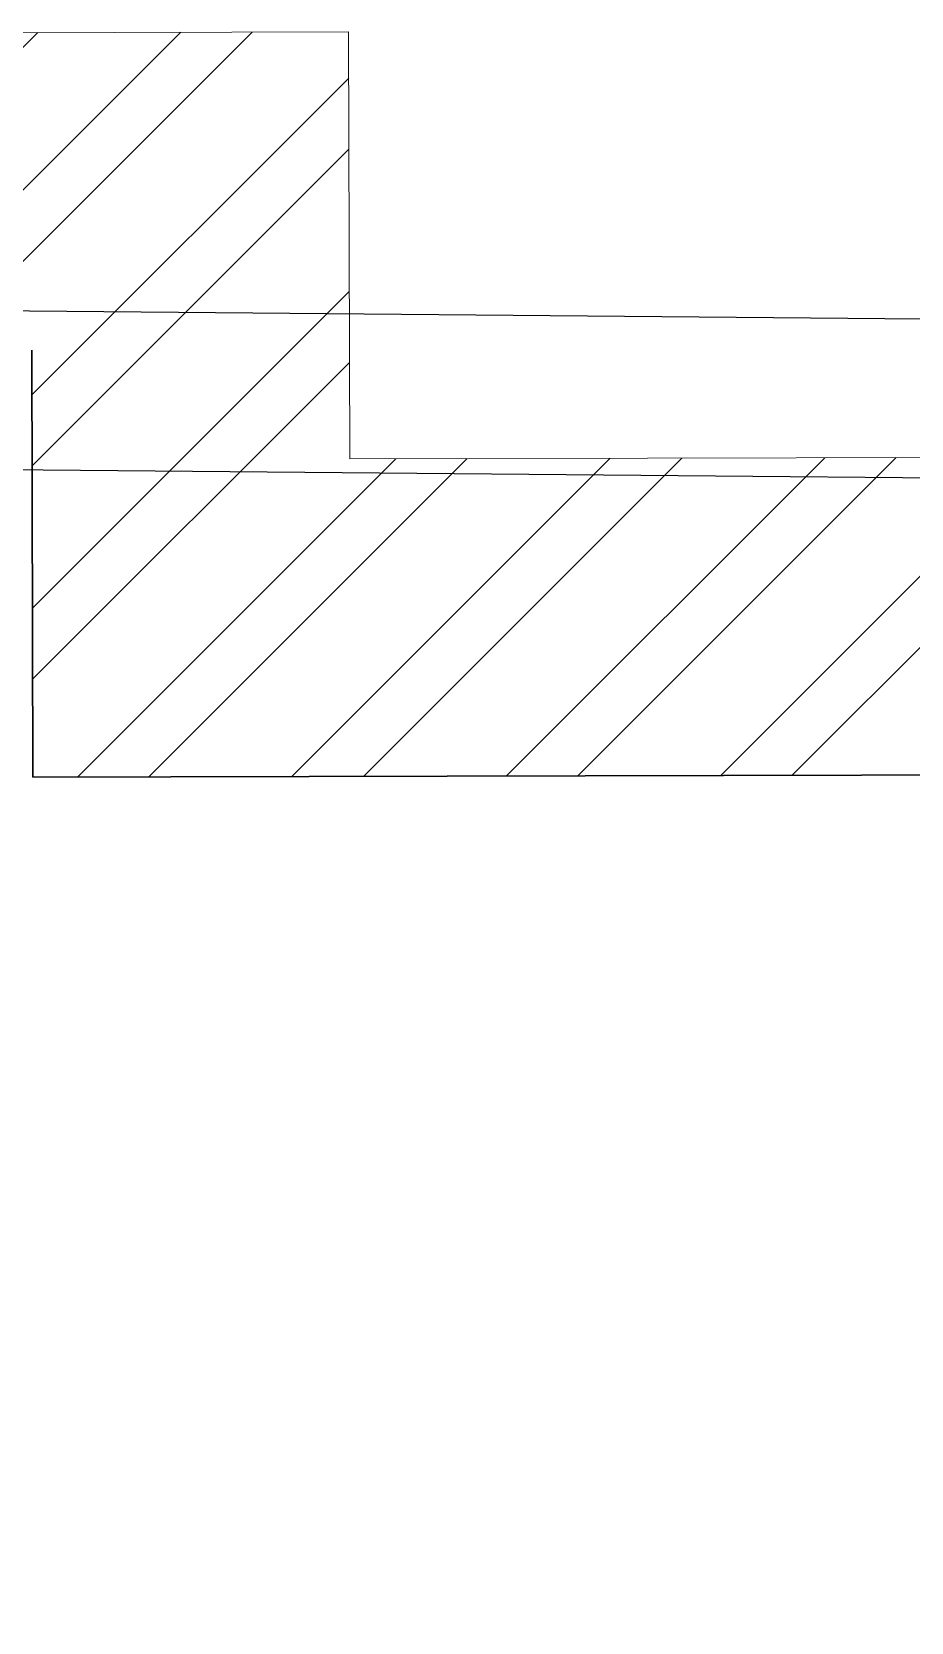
# Model space of a CAD drawing. Header units: millimetres. Extents: x -8946 to 2684, y -2892 to 9932.
# Drawn here: x -1747 to -1193, y 8930 to 9932 of the extents above; entities that cross this region are included whole.
import ezdxf

# ---------------------------------------------------------------- set-up
doc = ezdxf.new("R2010")
doc.units = ezdxf.units.MM
doc.layers.add('I-LK PARTITION', color=21, linetype='Continuous', lineweight=25)
doc.layers.add('WALLS', color=7, linetype='Continuous')
doc.layers.add('WALLS_3D', color=7, linetype='Continuous')

# ---------------------------------------------------------------- blocks, each defined once
blk = doc.blocks.new('CLINIC_WITH_SINK_1')
at = {"layer": 'I-LK PARTITION'}
for points in [[(0, 0), (2600, 0), (2600, 1700), (0, 1700)], [(100, 100), (2500, 100), (2500, 1600), (100, 1600)]]:
    blk.add_lwpolyline(points, close=True, dxfattribs=at)

msp = doc.modelspace()

# ---------------------------------------------------------------- hatches: boundary and pattern name
at = {"layer": 'LENS_HATCH_WALL', "true_color": 0x787878}
h = msp.add_hatch(dxfattribs=at)
h.set_pattern_fill('ANSI32', scale=10, angle=90)
h.set_pattern_definition([(45, (0, 0), (-67.351920908, 67.351920908), []), (45, (44.90128053, 0), (-67.351920908, 67.351920908), [])])
h.paths.add_polyline_path([(-1463.903925988576, -2827.3755573867825), (-1464.5788366313882, -2562.086684663737), (-977.4261544536378, -2560.8476854720698), (-988.1581382784443, 1660.2376338463698), (-1156.17509750469, 1659.8106339499927), (-1157.0191946075572, 1991.8360706126757), (2683.854791156848, 2001.6000705764866), (2663.9839162776525, 9818.023812272604), (-1164.0121908487458, 9808.291894166023), (-1163.6451913790638, 9664.042102608451), (-1546.3283715777375, 9663.06960563916), (-1547.0113720646661, 9932.11179744638), (-8590.422986498399, 9914.20591132097), (-8589.249986887298, 9452.971064240151), (-8804.733510047809, 9452.42342295892), (-8945.943728506514, -2275.878578911595), (-8568.36519926358, -2274.9181065170405), (-8566.915649913934, -2845.4324102939286)])
h.paths.add_polyline_path([(-8366.929, -2839.924), (-8368.874, -2074.41), (-8743.515, -2075.363), (-8607.121, 9252.925), (-8388.742, 9253.48), (-8389.915, 9714.715), (-1746.503, 9731.604), (-1745.82, 9462.562), (-963.137, 9464.551), (-963.504, 9608.801), (2464.493, 9617.516), (2483.347, 2201.091), (-1357.527, 2191.327), (-1355.666, 1459.303), (-1187.649, 1459.73), (-1177.934, -2361.357), (-1665.087, -2362.596), (-1663.916, -2822.884)])

# ---------------------------------------------------------------- linework, layer by layer
at = {"layer": 'LENS_WALL_OUTLINE', "lineweight": 13, "true_color": 0xffffff}
msp.add_lwpolyline([(-1463.903925988576, -2827.3755573867825), (-1464.5788366313882, -2562.086684663737), (-977.4261544536378, -2560.8476854720698), (-988.1581382784443, 1660.2376338463698), (-1156.17509750469, 1659.8106339499927), (-1157.0191946075572, 1991.8360706126757), (2683.854791156848, 2001.6000705764866), (2663.9839162776525, 9818.023812272604), (-1164.0121908487458, 9808.291894166023), (-1163.6451913790638, 9664.042102608451), (-1546.3283715777375, 9663.06960563916), (-1547.0113720646661, 9932.11179744638), (-8590.422986498399, 9914.20591132097), (-8589.249986887298, 9452.971064240151), (-8804.733510047809, 9452.42342295892), (-8945.943728506514, -2275.878578911595), (-8568.36519926358, -2274.9181065170405), (-8566.915649913934, -2845.4324102939286)], close=True, dxfattribs=at)
at = {"layer": 'WALLS'}
for p, q in [((-1746.5026829806566, 9731.603812327496), (-1745.8195161692256, 9462.562943798639)), ((-1745.8200431479681, 9462.561702314524), (-963.1369029996595, 9464.551641136184))]:
    msp.add_line(p, q, dxfattribs=at)
at = {"layer": 'WALLS_3D'}
for points in [[(-1746.5026829806566, 9731.603812327496), (-1745.8195161692256, 9462.562943798639), (-1745.8195161692256, 9462.562943798639, 2754.000186920166), (-1746.5026829806566, 9731.603812327496, 2754.000186920166)], [(-1745.8200431479681, 9462.561702314524), (-963.1369029996595, 9464.551641136184), (-963.1369029996595, 9464.551641136184, 3055.9091567993164), (-1745.8200431479681, 9462.561702314524, 3055.9091567993164)]]:
    msp.add_3dface(points, dxfattribs=at)

# ---------------------------------------------------------------- block references
at = {"xscale": -1, "yscale": -1, "rotation": 179.48694174557804}
msp.add_blockref('CLINIC_WITH_SINK_1', (-2559.6292288877708, 8063.33731543038), dxfattribs=at)

doc.saveas('drawing.dxf')
